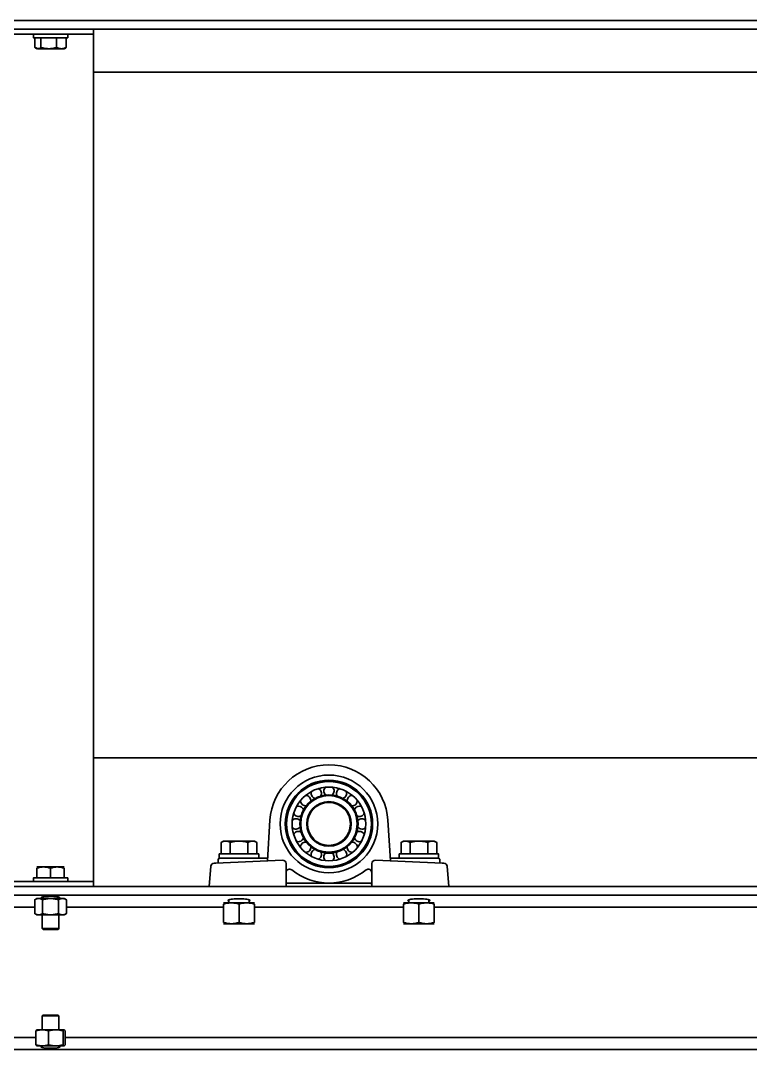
# Model space of a CAD drawing. Header units: millimetres. Extents: x -8400 to 8400, y -5940 to 5940.
# Drawn here: x -2714 to -2288, y 2046 to 2646 of the extents above; entities that cross this region are included whole.
import ezdxf

# ---------------------------------------------------------------- set-up
doc = ezdxf.new("R2010")
doc.units = ezdxf.units.MM
doc.layers.add('粗实线层', color=7, linetype='Continuous', lineweight=35)

msp = doc.modelspace()

# ---------------------------------------------------------------- linework, layer by layer
at = {"layer": '粗实线层', "linetype": 'Continuous', "lineweight": 35}
for points in [[(-1771.342, 2645.77), (-5571.342, 2645.77)], [(-5571.342, 2643.204), (-5571.342, 2640.77), (-1771.342, 2640.77), (-1771.342, 2643.204)], [(-2706.342, 2637.771), (-2706.342, 2635.77), (-2706.15, 2635.77), (-2705.579, 2635.77), (-2704.931, 2635.77), (-2704.102, 2635.77), (-2703.112, 2635.77), (-2701.981, 2635.77), (-2700.731, 2635.77), (-2699.39, 2635.77), (-2697.986, 2635.77), (-2696.546, 2635.77), (-2695.103, 2635.77), (-2693.685, 2635.77), (-2692.323, 2635.77), (-2691.045, 2635.77), (-2689.878, 2635.77), (-2688.846, 2635.77), (-2687.97, 2635.77), (-2687.269, 2635.77), (-2686.758, 2635.77), (-2686.446, 2635.77), (-2686.342, 2635.77), (-2686.342, 2637.771)], [(-2703.732, 2629.371), (-2703.956, 2629.383), (-2704.179, 2629.419), (-2704.401, 2629.479), (-2704.623, 2629.562), (-2704.734, 2629.611), (-2704.844, 2629.666), (-2704.899, 2629.694), (-2704.955, 2629.725), (-2705.01, 2629.756), (-2705.065, 2629.789), (-2705.284, 2629.929), (-2705.501, 2630.085), (-2705.501, 2635.77)], [(-2692.803, 2635.77), (-2692.803, 2630.085), (-2693.931, 2629.789), (-2695.07, 2629.563), (-2695.643, 2629.481), (-2696.22, 2629.42), (-2696.8, 2629.383), (-2697.383, 2629.371), (-2697.529, 2629.371), (-2697.675, 2629.373), (-2697.821, 2629.377), (-2697.967, 2629.383), (-2698.258, 2629.399), (-2698.548, 2629.42), (-2699.126, 2629.481), (-2699.699, 2629.563), (-2700.836, 2629.789), (-2701.963, 2630.085), (-2701.963, 2635.77)], [(-2687.183, 2630.085), (-2687.398, 2629.93), (-2687.615, 2629.791), (-2687.834, 2629.668), (-2688.054, 2629.564), (-2688.165, 2629.52), (-2688.277, 2629.481), (-2688.333, 2629.464), (-2688.389, 2629.447), (-2688.417, 2629.44), (-2688.445, 2629.433), (-2688.474, 2629.426), (-2688.502, 2629.42), (-2688.727, 2629.383), (-2688.952, 2629.371), (-2688.532, 2629.371), (-2688.35, 2629.371), (-2688.41, 2629.371), (-2688.711, 2629.371), (-2689.244, 2629.371), (-2689.993, 2629.371), (-2689.635, 2629.383), (-2689.279, 2629.42), (-2688.926, 2629.481), (-2688.574, 2629.563), (-2687.875, 2629.789), (-2687.183, 2630.085), (-2687.183, 2635.77)], [(-2671.342, 2637.771), (-2671.342, 2637.668), (-2671.342, 2637.368), (-2671.342, 2636.892), (-2671.342, 2636.27), (-2671.342, 2635.547), (-2671.342, 2634.77), (-2671.342, 2146.77), (-2671.342, 2145.994), (-2671.342, 2145.27), (-2671.342, 2144.649), (-2671.342, 2144.172), (-2671.342, 2143.873), (-2671.342, 2143.77)], [(-2705.501, 2630.085), (-2704.809, 2629.789), (-2704.11, 2629.563), (-2703.758, 2629.481), (-2703.404, 2629.42), (-2703.049, 2629.383), (-2702.691, 2629.371)], [(-2705.003, 2629.752), (-2704.342, 2629.371)], [(-2701.963, 2630.085), (-2702.178, 2629.93), (-2702.395, 2629.791), (-2702.613, 2629.668), (-2702.834, 2629.564), (-2702.945, 2629.52), (-2703.057, 2629.481), (-2703.113, 2629.464), (-2703.169, 2629.447), (-2703.197, 2629.44), (-2703.225, 2629.433), (-2703.253, 2629.426), (-2703.282, 2629.42), (-2703.507, 2629.383), (-2703.732, 2629.371), (-2703.087, 2629.371), (-2702.238, 2629.371), (-2701.21, 2629.371), (-2700.033, 2629.371), (-2698.745, 2629.371), (-2697.383, 2629.371), (-2695.99, 2629.371), (-2694.607, 2629.371), (-2693.278, 2629.371), (-2692.041, 2629.371), (-2690.935, 2629.371), (-2689.993, 2629.371), (-2690.083, 2629.371), (-2690.172, 2629.373), (-2690.262, 2629.377), (-2690.352, 2629.383), (-2690.53, 2629.399), (-2690.708, 2629.42), (-2691.062, 2629.481), (-2691.415, 2629.563), (-2692.112, 2629.789), (-2692.803, 2630.085)], [(-2688.342, 2629.371), (-2687.681, 2629.752)], [(-1781.342, 2565.764), (-1781.342, 2615.77), (-2671.351, 2615.77)], [(-2671.351, 2215.77), (-1801.358, 2215.77)], [(-2596.734, 2159.77), (-2596.734, 2166.467), (-2596.094, 2166.8), (-2595.449, 2167.054), (-2595.123, 2167.147), (-2594.796, 2167.215), (-2594.467, 2167.256), (-2594.136, 2167.27), (-2594.053, 2167.27), (-2593.971, 2167.267), (-2593.929, 2167.265), (-2593.888, 2167.262), (-2593.846, 2167.26), (-2593.805, 2167.256), (-2593.64, 2167.239), (-2593.475, 2167.215), (-2593.148, 2167.147), (-2592.822, 2167.053), (-2592.177, 2166.799), (-2591.538, 2166.467)], [(-2575.949, 2166.467), (-2577.342, 2167.27), (-2577.479, 2167.27), (-2577.885, 2167.27), (-2578.548, 2167.27), (-2579.448, 2167.27), (-2580.557, 2167.27), (-2581.842, 2167.27), (-2583.264, 2167.27), (-2584.779, 2167.27), (-2586.342, 2167.27), (-2587.905, 2167.27), (-2589.42, 2167.27), (-2590.842, 2167.27), (-2592.127, 2167.27), (-2593.236, 2167.27), (-2594.136, 2167.27), (-2594.799, 2167.27), (-2595.205, 2167.27), (-2595.342, 2167.27), (-2596.734, 2166.467)], [(-2591.538, 2159.77), (-2591.538, 2166.467), (-2590.901, 2166.642), (-2590.258, 2166.8), (-2590.096, 2166.836), (-2589.934, 2166.872), (-2589.772, 2166.906), (-2589.61, 2166.939), (-2589.285, 2167), (-2588.96, 2167.055), (-2588.308, 2167.148), (-2587.655, 2167.215), (-2586.999, 2167.256), (-2586.342, 2167.27), (-2585.682, 2167.256), (-2585.02, 2167.215), (-2584.937, 2167.207), (-2584.854, 2167.2), (-2584.771, 2167.192), (-2584.689, 2167.183), (-2584.524, 2167.165), (-2584.359, 2167.146), (-2584.031, 2167.102), (-2583.705, 2167.052), (-2583.057, 2166.935), (-2582.415, 2166.797), (-2581.778, 2166.641), (-2581.146, 2166.467), (-2581.146, 2159.77)], [(-2581.146, 2166.467), (-2580.506, 2166.8), (-2579.86, 2167.054), (-2579.535, 2167.147), (-2579.208, 2167.215), (-2578.879, 2167.256), (-2578.548, 2167.27), (-2578.465, 2167.27), (-2578.382, 2167.267), (-2578.341, 2167.265), (-2578.299, 2167.262), (-2578.258, 2167.26), (-2578.216, 2167.256), (-2578.051, 2167.239), (-2577.886, 2167.215), (-2577.559, 2167.147), (-2577.234, 2167.053), (-2576.588, 2166.799), (-2575.949, 2166.467), (-2575.949, 2159.77)], [(-2491.734, 2159.77), (-2491.734, 2166.467), (-2490.342, 2167.27), (-2490.205, 2167.27), (-2489.799, 2167.27), (-2489.136, 2167.27), (-2488.236, 2167.27), (-2487.127, 2167.27), (-2485.842, 2167.27), (-2484.42, 2167.27), (-2482.905, 2167.27), (-2481.342, 2167.27), (-2479.779, 2167.27), (-2478.264, 2167.27), (-2476.842, 2167.27), (-2475.557, 2167.27), (-2474.447, 2167.27), (-2473.548, 2167.27), (-2472.885, 2167.27), (-2472.478, 2167.27), (-2472.342, 2167.27), (-2470.95, 2166.467), (-2470.95, 2159.77)], [(-2491.734, 2166.467), (-2491.094, 2166.8), (-2490.448, 2167.054), (-2490.123, 2167.147), (-2489.796, 2167.215), (-2489.467, 2167.256), (-2489.136, 2167.27), (-2489.053, 2167.27), (-2488.971, 2167.267), (-2488.929, 2167.265), (-2488.888, 2167.262), (-2488.846, 2167.26), (-2488.805, 2167.256), (-2488.64, 2167.239), (-2488.475, 2167.215), (-2488.147, 2167.147), (-2487.822, 2167.053), (-2487.177, 2166.799), (-2486.538, 2166.467)], [(-2486.538, 2159.77), (-2486.538, 2166.467), (-2485.901, 2166.642), (-2485.258, 2166.8), (-2485.096, 2166.836), (-2484.934, 2166.872), (-2484.772, 2166.906), (-2484.61, 2166.939), (-2484.285, 2167), (-2483.96, 2167.055), (-2483.308, 2167.148), (-2482.655, 2167.215), (-2482, 2167.256), (-2481.342, 2167.27), (-2480.682, 2167.256), (-2480.02, 2167.215), (-2479.937, 2167.207), (-2479.854, 2167.2), (-2479.771, 2167.192), (-2479.689, 2167.183), (-2479.524, 2167.165), (-2479.359, 2167.146), (-2479.031, 2167.102), (-2478.705, 2167.052), (-2478.057, 2166.935), (-2477.415, 2166.797), (-2476.778, 2166.641), (-2476.146, 2166.467)], [(-2470.95, 2166.467), (-2471.589, 2166.799), (-2472.234, 2167.053), (-2472.559, 2167.147), (-2472.887, 2167.215), (-2473.051, 2167.239), (-2473.216, 2167.256), (-2473.258, 2167.26), (-2473.299, 2167.262), (-2473.341, 2167.265), (-2473.382, 2167.267), (-2473.465, 2167.27), (-2473.548, 2167.27), (-2473.878, 2167.256), (-2474.208, 2167.215), (-2474.535, 2167.147), (-2474.86, 2167.054), (-2475.506, 2166.8), (-2476.146, 2166.467), (-2476.146, 2159.77)], [(-2536.842, 2160.537), (-2536.842, 2160.535)], [(-2536.681, 2160.509), (-2536.442, 2160.27), (-2536.337, 2160.27), (-2536.029, 2160.27), (-2535.545, 2160.27), (-2534.922, 2160.27), (-2534.212, 2160.27), (-2533.472, 2160.27), (-2532.762, 2160.27), (-2532.139, 2160.27), (-2531.655, 2160.27), (-2531.347, 2160.27), (-2531.242, 2160.27), (-2531.003, 2160.509)], [(-2530.842, 2160.535), (-2530.842, 2160.537), (-2530.842, 2160.537)], [(-2569.661, 2157.27), (-2578.154, 2157.27), (-2579.352, 2157.27), (-2580.684, 2157.27), (-2582.126, 2157.27), (-2583.649, 2157.27), (-2585.224, 2157.27), (-2586.821, 2157.27), (-2588.409, 2157.27), (-2589.956, 2157.27), (-2591.434, 2157.27), (-2592.814, 2157.27), (-2594.068, 2157.27), (-2595.174, 2157.27), (-2596.109, 2157.27), (-2596.856, 2157.27), (-2597.4, 2157.27), (-2597.731, 2157.27), (-2597.842, 2157.27), (-2597.842, 2159.77), (-2597.735, 2159.77), (-2597.415, 2159.77), (-2596.89, 2159.77), (-2596.168, 2159.77), (-2595.263, 2159.77), (-2594.191, 2159.77), (-2592.974, 2159.77), (-2591.633, 2159.77), (-2590.193, 2159.77), (-2588.681, 2159.77), (-2587.127, 2159.77), (-2585.557, 2159.77), (-2584.002, 2159.77), (-2582.491, 2159.77), (-2581.051, 2159.77), (-2579.71, 2159.77), (-2578.492, 2159.77), (-2577.421, 2159.77), (-2576.516, 2159.77), (-2575.794, 2159.77), (-2575.268, 2159.77), (-2574.949, 2159.77), (-2574.842, 2159.77), (-2574.842, 2157.27)], [(-2569.661, 2157.27), (-2588.995, 2157.27)], [(-2558.842, 2140.77), (-2558.842, 2154.169)], [(-2508.842, 2154.169), (-2508.842, 2140.77)], [(-2498.023, 2157.27), (-2489.53, 2157.27)], [(-2489.53, 2157.27), (-2488.332, 2157.27), (-2486.999, 2157.27), (-2485.557, 2157.27), (-2484.035, 2157.27), (-2482.459, 2157.27), (-2480.863, 2157.27), (-2479.275, 2157.27), (-2477.728, 2157.27), (-2476.25, 2157.27), (-2474.87, 2157.27), (-2473.615, 2157.27), (-2472.51, 2157.27), (-2471.574, 2157.27), (-2470.827, 2157.27), (-2470.283, 2157.27), (-2469.953, 2157.27), (-2469.842, 2157.27), (-2469.842, 2159.77), (-2469.949, 2159.77), (-2470.268, 2159.77), (-2470.794, 2159.77), (-2471.516, 2159.77), (-2472.421, 2159.77), (-2473.492, 2159.77), (-2474.71, 2159.77), (-2476.051, 2159.77), (-2477.491, 2159.77), (-2479.002, 2159.77), (-2480.557, 2159.77), (-2482.127, 2159.77), (-2483.682, 2159.77), (-2485.193, 2159.77), (-2486.633, 2159.77), (-2487.974, 2159.77), (-2489.191, 2159.77), (-2490.263, 2159.77), (-2491.168, 2159.77), (-2491.89, 2159.77), (-2492.415, 2159.77), (-2492.735, 2159.77), (-2492.842, 2159.77), (-2492.842, 2157.27)], [(-2704.342, 2152.171), (-2704.22, 2152.171), (-2703.859, 2152.171), (-2703.27, 2152.171), (-2702.47, 2152.171), (-2701.484, 2152.171), (-2700.342, 2152.171), (-2700.851, 2152.158), (-2701.358, 2152.121), (-2701.862, 2152.061), (-2702.362, 2151.978), (-2703.357, 2151.752), (-2704.342, 2151.456), (-2704.342, 2145.77)], [(-2688.342, 2145.77), (-2688.342, 2151.456), (-2689.325, 2151.752), (-2690.319, 2151.977), (-2690.82, 2152.06), (-2691.324, 2152.121), (-2691.578, 2152.142), (-2691.832, 2152.158), (-2691.959, 2152.163), (-2692.087, 2152.167), (-2692.215, 2152.17), (-2692.342, 2152.171), (-2693.606, 2152.171), (-2694.953, 2152.171), (-2696.342, 2152.171), (-2697.731, 2152.171), (-2699.078, 2152.171), (-2700.342, 2152.171), (-2700.215, 2152.17), (-2700.087, 2152.167), (-2699.959, 2152.163), (-2699.832, 2152.158), (-2699.578, 2152.142), (-2699.324, 2152.121), (-2698.82, 2152.06), (-2698.319, 2151.977), (-2697.325, 2151.752), (-2696.342, 2151.456), (-2696.342, 2145.77)], [(-2696.342, 2151.456), (-2695.357, 2151.752), (-2694.362, 2151.978), (-2693.862, 2152.061), (-2693.358, 2152.121), (-2692.852, 2152.158), (-2692.342, 2152.171), (-2691.2, 2152.171), (-2690.213, 2152.171), (-2689.414, 2152.171), (-2688.824, 2152.171), (-2688.463, 2152.171), (-2688.342, 2152.171)], [(-2463.842, 2140.77), (-2464.872, 2152.545)], [(-2686.342, 2143.77), (-2686.342, 2145.77), (-2686.444, 2145.77), (-2686.747, 2145.77), (-2687.245, 2145.77), (-2687.929, 2145.77), (-2688.784, 2145.77), (-2689.793, 2145.77), (-2690.935, 2145.77), (-2692.188, 2145.77), (-2693.525, 2145.77), (-2694.919, 2145.77), (-2696.342, 2145.77), (-2697.765, 2145.77), (-2699.159, 2145.77), (-2700.496, 2145.77), (-2701.748, 2145.77), (-2702.891, 2145.77), (-2703.899, 2145.77), (-2704.755, 2145.77), (-2705.438, 2145.77), (-2705.937, 2145.77), (-2706.24, 2145.77), (-2706.342, 2145.77), (-2706.342, 2143.77)], [(-1771.342, 2138.337), (-1771.342, 2140.77), (-5571.342, 2140.77), (-5571.342, 2138.337)], [(-5571.342, 2135.77), (-1771.342, 2135.77)], [(-2700.961, 2133.056), (-2700.961, 2124.985), (-2700.395, 2124.829), (-2699.823, 2124.689), (-2699.679, 2124.656), (-2699.535, 2124.625), (-2699.391, 2124.594), (-2699.247, 2124.566), (-2698.958, 2124.511), (-2698.669, 2124.462), (-2698.09, 2124.379), (-2697.509, 2124.319), (-2696.926, 2124.283), (-2696.342, 2124.271), (-2695.755, 2124.283), (-2695.167, 2124.32), (-2695.093, 2124.326), (-2695.019, 2124.333), (-2694.946, 2124.34), (-2694.872, 2124.348), (-2694.726, 2124.364), (-2694.579, 2124.381), (-2694.288, 2124.42), (-2693.998, 2124.465), (-2693.422, 2124.569), (-2692.851, 2124.691), (-2692.285, 2124.83), (-2691.723, 2124.985), (-2691.723, 2133.056), (-2692.285, 2133.21), (-2692.851, 2133.35), (-2693.422, 2133.472), (-2693.998, 2133.576), (-2694.288, 2133.621), (-2694.579, 2133.66), (-2694.726, 2133.677), (-2694.872, 2133.693), (-2694.946, 2133.701), (-2695.019, 2133.708), (-2695.093, 2133.714), (-2695.167, 2133.721), (-2695.755, 2133.758), (-2696.342, 2133.77), (-2696.926, 2133.758), (-2697.509, 2133.721), (-2698.09, 2133.661), (-2698.669, 2133.579), (-2698.958, 2133.53), (-2699.247, 2133.475), (-2699.391, 2133.446), (-2699.535, 2133.416), (-2699.679, 2133.385), (-2699.823, 2133.352), (-2700.395, 2133.211), (-2700.961, 2133.056), (-2701.53, 2133.352), (-2702.103, 2133.578), (-2702.393, 2133.661), (-2702.684, 2133.721), (-2702.976, 2133.758), (-2703.27, 2133.77), (-2703.859, 2133.77), (-2704.22, 2133.77), (-2704.342, 2133.77), (-2705.579, 2133.056)], [(-2691.723, 2133.056), (-2691.155, 2133.352), (-2690.582, 2133.578), (-2690.292, 2133.66), (-2690.001, 2133.721), (-2689.855, 2133.742), (-2689.708, 2133.758), (-2689.635, 2133.763), (-2689.561, 2133.767), (-2689.487, 2133.77), (-2689.414, 2133.77), (-2690.213, 2133.77), (-2691.2, 2133.77), (-2692.342, 2133.77), (-2693.606, 2133.77), (-2694.953, 2133.77), (-2696.342, 2133.77), (-2697.731, 2133.77), (-2699.078, 2133.77), (-2700.342, 2133.77), (-2701.484, 2133.77), (-2702.47, 2133.77), (-2703.27, 2133.77), (-2703.344, 2133.77), (-2703.417, 2133.767), (-2703.491, 2133.763), (-2703.565, 2133.758), (-2703.711, 2133.742), (-2703.858, 2133.721), (-2704.149, 2133.66), (-2704.438, 2133.578), (-2705.012, 2133.352), (-2705.579, 2133.056), (-2705.579, 2124.985), (-2704.342, 2124.271), (-2704.22, 2124.271), (-2703.859, 2124.271), (-2703.27, 2124.271), (-2702.47, 2124.271), (-2701.484, 2124.271), (-2700.342, 2124.271), (-2699.078, 2124.271), (-2697.731, 2124.271), (-2696.342, 2124.271), (-2694.953, 2124.271), (-2693.606, 2124.271), (-2692.342, 2124.271), (-2691.2, 2124.271), (-2690.213, 2124.271), (-2689.414, 2124.271), (-2688.824, 2124.271), (-2688.463, 2124.271), (-2688.342, 2124.271), (-2687.104, 2124.985)], [(-2701.093, 2133.77), (-2701.528, 2133.918), (-2701.78, 2134.075), (-2701.838, 2134.237), (-2701.7, 2134.398), (-2701.372, 2134.553), (-2700.866, 2134.694), (-2700.198, 2134.819), (-2699.393, 2134.921), (-2698.48, 2134.998), (-2697.491, 2135.047), (-2696.461, 2135.066), (-2695.426, 2135.054), (-2694.425, 2135.012), (-2693.491, 2134.941), (-2692.659, 2134.844), (-2691.957, 2134.725), (-2691.412, 2134.586), (-2691.042, 2134.435), (-2690.86, 2134.275), (-2690.874, 2134.112), (-2691.081, 2133.953), (-2691.476, 2133.803)], [(-2701.208, 2134.606), (-2701.208, 2133.77)], [(-2691.723, 2124.985), (-2691.154, 2124.689), (-2690.58, 2124.463), (-2690.291, 2124.38), (-2690, 2124.32), (-2689.708, 2124.283), (-2689.414, 2124.271), (-2689.34, 2124.271), (-2689.267, 2124.273), (-2689.193, 2124.278), (-2689.119, 2124.283), (-2688.973, 2124.298), (-2688.826, 2124.32), (-2688.535, 2124.381), (-2688.246, 2124.463), (-2687.672, 2124.689), (-2687.104, 2124.985), (-2687.104, 2133.056), (-2687.673, 2133.352), (-2688.247, 2133.578), (-2688.536, 2133.661), (-2688.827, 2133.721), (-2689.119, 2133.758), (-2689.414, 2133.77), (-2688.824, 2133.77), (-2688.463, 2133.77), (-2688.342, 2133.77), (-2687.104, 2133.056)], [(-2691.476, 2133.77), (-2691.476, 2134.606)], [(-2595.342, 2131.27), (-2595.205, 2131.27), (-2594.799, 2131.27), (-2594.136, 2131.27), (-2593.236, 2131.27), (-2592.127, 2131.27), (-2590.842, 2131.27), (-2590.985, 2131.269), (-2591.129, 2131.267), (-2591.201, 2131.265), (-2591.272, 2131.263), (-2591.344, 2131.26), (-2591.416, 2131.256), (-2591.702, 2131.239), (-2591.987, 2131.215), (-2592.554, 2131.146), (-2593.118, 2131.053), (-2594.235, 2130.799), (-2595.342, 2130.466), (-2595.342, 2119.874), (-2594.233, 2119.541), (-2593.115, 2119.287), (-2592.551, 2119.194), (-2591.985, 2119.126), (-2591.415, 2119.084), (-2590.842, 2119.071), (-2590.699, 2119.071), (-2590.555, 2119.074), (-2590.483, 2119.076), (-2590.412, 2119.078), (-2590.34, 2119.081), (-2590.268, 2119.084), (-2589.982, 2119.102), (-2589.697, 2119.126), (-2589.13, 2119.194), (-2588.566, 2119.287), (-2587.448, 2119.541), (-2586.342, 2119.874)], [(-2592.193, 2132.195), (-2592.598, 2132.362), (-2592.81, 2132.537), (-2592.823, 2132.716), (-2592.636, 2132.893), (-2592.255, 2133.061), (-2591.692, 2133.216), (-2590.964, 2133.354), (-2590.094, 2133.47), (-2589.107, 2133.56), (-2588.036, 2133.621), (-2586.912, 2133.652), (-2585.771, 2133.652), (-2584.648, 2133.621), (-2583.576, 2133.56), (-2582.59, 2133.47), (-2581.72, 2133.354), (-2580.992, 2133.216), (-2580.428, 2133.061), (-2580.048, 2132.893), (-2579.861, 2132.716), (-2579.874, 2132.537), (-2580.086, 2132.362), (-2580.491, 2132.195)], [(-2592.193, 2133.082), (-2592.193, 2131.27)], [(-2586.342, 2130.466), (-2587.451, 2130.8), (-2588.569, 2131.054), (-2589.132, 2131.147), (-2589.699, 2131.215), (-2590.269, 2131.256), (-2590.842, 2131.27), (-2589.42, 2131.27), (-2587.905, 2131.27), (-2586.342, 2131.27), (-2584.779, 2131.27), (-2583.264, 2131.27), (-2581.842, 2131.27), (-2580.557, 2131.27), (-2579.448, 2131.27), (-2578.548, 2131.27), (-2577.885, 2131.27), (-2577.479, 2131.27), (-2577.342, 2131.27)], [(-2580.491, 2131.27), (-2580.491, 2133.082)], [(-2490.342, 2131.27), (-2490.205, 2131.27), (-2489.799, 2131.27), (-2489.136, 2131.27), (-2488.236, 2131.27), (-2487.127, 2131.27), (-2485.842, 2131.27), (-2485.985, 2131.269), (-2486.129, 2131.267), (-2486.2, 2131.265), (-2486.272, 2131.263), (-2486.344, 2131.26), (-2486.416, 2131.256), (-2486.702, 2131.239), (-2486.987, 2131.215), (-2487.554, 2131.146), (-2488.118, 2131.053), (-2489.236, 2130.799), (-2490.342, 2130.466), (-2490.342, 2119.874), (-2489.233, 2119.541), (-2488.115, 2119.287), (-2487.551, 2119.194), (-2486.985, 2119.126), (-2486.415, 2119.084), (-2485.842, 2119.071), (-2487.127, 2119.071), (-2488.236, 2119.071), (-2489.136, 2119.071), (-2489.799, 2119.071), (-2490.205, 2119.071), (-2490.342, 2119.071)], [(-2487.193, 2132.195), (-2487.597, 2132.362), (-2487.81, 2132.537), (-2487.823, 2132.716), (-2487.636, 2132.893), (-2487.255, 2133.061), (-2486.692, 2133.216), (-2485.964, 2133.354), (-2485.094, 2133.47), (-2484.108, 2133.56), (-2483.036, 2133.621), (-2481.913, 2133.652), (-2480.771, 2133.652), (-2479.648, 2133.621), (-2478.577, 2133.56), (-2477.59, 2133.47), (-2476.72, 2133.354), (-2475.992, 2133.216), (-2475.429, 2133.061), (-2475.048, 2132.893), (-2474.861, 2132.716), (-2474.874, 2132.537), (-2475.086, 2132.362), (-2475.491, 2132.195)], [(-2487.192, 2133.082), (-2487.192, 2131.27)], [(-2472.342, 2131.27), (-2472.478, 2131.27), (-2472.885, 2131.27), (-2473.548, 2131.27), (-2474.447, 2131.27), (-2475.557, 2131.27), (-2476.842, 2131.27), (-2476.269, 2131.256), (-2475.699, 2131.215), (-2475.132, 2131.147), (-2474.569, 2131.054), (-2473.45, 2130.8), (-2472.342, 2130.466), (-2472.342, 2119.874), (-2473.448, 2119.541), (-2474.566, 2119.287), (-2475.13, 2119.194), (-2475.697, 2119.126), (-2475.982, 2119.102), (-2476.268, 2119.084), (-2476.34, 2119.081), (-2476.412, 2119.078), (-2476.483, 2119.076), (-2476.555, 2119.074), (-2476.699, 2119.071), (-2476.842, 2119.071), (-2478.264, 2119.071), (-2479.779, 2119.071), (-2481.342, 2119.071), (-2482.905, 2119.071), (-2484.42, 2119.071), (-2485.842, 2119.071), (-2485.699, 2119.071), (-2485.555, 2119.074), (-2485.483, 2119.076), (-2485.411, 2119.078), (-2485.34, 2119.081), (-2485.268, 2119.084), (-2484.982, 2119.102), (-2484.697, 2119.126), (-2484.13, 2119.194), (-2483.566, 2119.287), (-2482.448, 2119.541), (-2481.342, 2119.874)], [(-2481.342, 2130.466), (-2481.342, 2119.874), (-2480.233, 2119.541), (-2479.115, 2119.287), (-2478.552, 2119.194), (-2477.985, 2119.126), (-2477.415, 2119.084), (-2476.842, 2119.071), (-2475.557, 2119.071), (-2474.447, 2119.071), (-2473.548, 2119.071), (-2472.885, 2119.071), (-2472.478, 2119.071), (-2472.342, 2119.071)], [(-2475.491, 2131.27), (-2475.491, 2133.082)], [(-2797.342, 2128.77), (-2705.608, 2128.77)], [(-2705.579, 2124.985), (-2705.011, 2124.689), (-2704.437, 2124.463), (-2704.147, 2124.38), (-2703.857, 2124.32), (-2703.564, 2124.283), (-2703.27, 2124.271), (-2703.197, 2124.271), (-2703.123, 2124.273), (-2703.049, 2124.278), (-2702.976, 2124.283), (-2702.829, 2124.298), (-2702.683, 2124.32), (-2702.391, 2124.381), (-2702.102, 2124.463), (-2701.529, 2124.689), (-2700.961, 2124.985)], [(-2701.208, 2124.271), (-2701.208, 2116.257), (-2700.721, 2115.77), (-2700.612, 2115.77), (-2700.288, 2115.77), (-2699.766, 2115.77), (-2699.072, 2115.77), (-2698.242, 2115.77), (-2697.316, 2115.77), (-2696.342, 2115.77), (-2695.368, 2115.77), (-2694.442, 2115.77), (-2693.611, 2115.77), (-2692.918, 2115.77), (-2692.396, 2115.77), (-2692.072, 2115.77), (-2691.963, 2115.77), (-2691.476, 2116.257), (-2691.476, 2124.271)], [(-2687.142, 2128.77), (-2595.348, 2128.77)], [(-2577.358, 2128.77), (-2490.373, 2128.77)], [(-2472.383, 2128.77), (-2270.389, 2128.77)], [(-2577.342, 2119.071), (-2577.479, 2119.071), (-2577.885, 2119.071), (-2578.548, 2119.071), (-2579.448, 2119.071), (-2580.557, 2119.071), (-2581.842, 2119.071), (-2583.264, 2119.071), (-2584.779, 2119.071), (-2586.342, 2119.071), (-2587.905, 2119.071), (-2589.42, 2119.071), (-2590.842, 2119.071), (-2592.127, 2119.071), (-2593.236, 2119.071), (-2594.136, 2119.071), (-2594.799, 2119.071), (-2595.205, 2119.071), (-2595.342, 2119.071)], [(-2701.208, 2116.257), (-2701.102, 2116.257), (-2700.787, 2116.257), (-2700.278, 2116.257), (-2699.598, 2116.257), (-2698.775, 2116.257), (-2697.846, 2116.257), (-2696.85, 2116.257), (-2695.833, 2116.257), (-2694.838, 2116.257), (-2693.909, 2116.257), (-2693.086, 2116.257), (-2692.405, 2116.257), (-2691.896, 2116.257), (-2691.582, 2116.257), (-2691.476, 2116.257)], [(-2691.476, 2057.27), (-2691.476, 2065.284), (-2691.963, 2065.771), (-2692.077, 2065.771), (-2692.414, 2065.771), (-2692.956, 2065.771), (-2693.675, 2065.771), (-2694.534, 2065.771), (-2695.487, 2065.771), (-2696.484, 2065.771), (-2697.474, 2065.771), (-2698.405, 2065.771), (-2699.228, 2065.771), (-2699.901, 2065.771), (-2700.387, 2065.771), (-2700.637, 2065.771), (-2700.721, 2065.771), (-2701.208, 2065.284), (-2701.208, 2057.27)], [(-2691.476, 2065.284), (-2691.584, 2065.284), (-2691.904, 2065.284), (-2692.422, 2065.284), (-2693.115, 2065.284), (-2693.951, 2065.284), (-2694.894, 2065.284), (-2695.901, 2065.284), (-2696.927, 2065.284), (-2697.928, 2065.284), (-2698.858, 2065.284), (-2699.676, 2065.284), (-2700.346, 2065.284), (-2700.837, 2065.284), (-2701.114, 2065.284), (-2701.208, 2065.284)], [(-2704.895, 2052.77), (-3642.842, 2052.77)], [(-2704.875, 2056.556), (-2704.727, 2056.852), (-2704.578, 2057.078), (-2704.502, 2057.161), (-2704.427, 2057.221), (-2704.411, 2057.231)], [(-2704.414, 2057.229), (-2704.342, 2057.27), (-2704.208, 2057.27), (-2703.81, 2057.27), (-2703.162, 2057.27), (-2702.285, 2057.27), (-2701.21, 2057.27), (-2700.033, 2057.27), (-2698.745, 2057.27), (-2697.383, 2057.27), (-2695.99, 2057.27), (-2694.607, 2057.27), (-2693.278, 2057.27), (-2693.817, 2057.258), (-2694.355, 2057.222), (-2694.892, 2057.161), (-2695.427, 2057.079), (-2695.694, 2057.03), (-2695.96, 2056.975), (-2696.094, 2056.946), (-2696.227, 2056.916), (-2696.36, 2056.885), (-2696.493, 2056.852), (-2697.021, 2056.711), (-2697.544, 2056.556)], [(-2689.011, 2056.556), (-2688.863, 2056.852), (-2688.714, 2057.078), (-2688.639, 2057.16), (-2688.563, 2057.221), (-2688.525, 2057.242), (-2688.487, 2057.258), (-2688.467, 2057.264), (-2688.448, 2057.267), (-2688.429, 2057.27), (-2688.41, 2057.27), (-2688.711, 2057.27), (-2689.244, 2057.27), (-2689.993, 2057.27), (-2690.935, 2057.27), (-2692.041, 2057.27), (-2693.278, 2057.27), (-2692.736, 2057.258), (-2692.192, 2057.221), (-2692.124, 2057.215), (-2692.056, 2057.208), (-2691.988, 2057.201), (-2691.92, 2057.193), (-2691.784, 2057.177), (-2691.649, 2057.16), (-2691.38, 2057.121), (-2691.112, 2057.076), (-2690.58, 2056.972), (-2690.053, 2056.85), (-2689.53, 2056.711), (-2689.011, 2056.556), (-2689.011, 2048.485)], [(-2688.41, 2047.77), (-2688.391, 2047.771), (-2688.372, 2047.774), (-2688.352, 2047.777), (-2688.333, 2047.783), (-2688.295, 2047.798), (-2688.257, 2047.82), (-2688.181, 2047.881), (-2688.106, 2047.963), (-2687.957, 2048.189), (-2687.809, 2048.485), (-2687.809, 2056.556), (-2687.957, 2056.852), (-2688.106, 2057.078), (-2688.182, 2057.161), (-2688.257, 2057.221), (-2688.333, 2057.258), (-2688.41, 2057.27)], [(-1814.389, 2052.77), (-2687.854, 2052.77)], [(-2697.544, 2048.485), (-2697.021, 2048.329), (-2696.493, 2048.189), (-2696.36, 2048.156), (-2696.227, 2048.125), (-2696.094, 2048.094), (-2695.96, 2048.066), (-2695.694, 2048.011), (-2695.427, 2047.962), (-2694.892, 2047.879), (-2694.355, 2047.819), (-2693.817, 2047.783), (-2693.278, 2047.77), (-2694.607, 2047.77), (-2695.99, 2047.77), (-2697.383, 2047.77), (-2698.745, 2047.77), (-2700.033, 2047.77), (-2701.21, 2047.77), (-2702.238, 2047.77), (-2703.087, 2047.77), (-2703.732, 2047.77), (-2704.152, 2047.77), (-2704.334, 2047.77), (-2704.274, 2047.77), (-2704.293, 2047.771), (-2704.312, 2047.774), (-2704.331, 2047.777), (-2704.35, 2047.783), (-2704.389, 2047.798), (-2704.427, 2047.82), (-2704.503, 2047.881), (-2704.578, 2047.963), (-2704.727, 2048.189), (-2704.875, 2048.485)], [(-2701.208, 2047.771), (-2701.208, 2046.935)], [(-2691.476, 2046.935), (-2691.476, 2047.771)], [(-5571.342, 2045.77), (-1771.342, 2045.77)]]:
    msp.add_lwpolyline(points, dxfattribs=at)
for points in [[(-2671.342, 2640.77), (-2671.342, 2637.771), (-2721.342, 2637.771), (-2721.342, 2640.77)], [(-2671.342, 2140.77), (-2671.342, 2143.77), (-2721.342, 2143.77), (-2721.342, 2140.77)], [(-2586.342, 2130.466), (-2586.342, 2119.874), (-2585.233, 2119.541), (-2584.115, 2119.287), (-2583.552, 2119.194), (-2582.985, 2119.126), (-2582.415, 2119.084), (-2581.842, 2119.071), (-2581.698, 2119.071), (-2581.555, 2119.074), (-2581.483, 2119.076), (-2581.411, 2119.078), (-2581.34, 2119.081), (-2581.268, 2119.084), (-2580.982, 2119.102), (-2580.697, 2119.126), (-2580.13, 2119.194), (-2579.566, 2119.287), (-2578.448, 2119.541), (-2577.342, 2119.874), (-2577.342, 2130.466), (-2578.45, 2130.8), (-2579.569, 2131.054), (-2580.132, 2131.147), (-2580.699, 2131.215), (-2581.269, 2131.256), (-2581.842, 2131.27), (-2581.985, 2131.269), (-2582.129, 2131.267), (-2582.201, 2131.265), (-2582.272, 2131.263), (-2582.344, 2131.26), (-2582.416, 2131.256), (-2582.702, 2131.239), (-2582.987, 2131.215), (-2583.554, 2131.146), (-2584.118, 2131.053), (-2585.236, 2130.799)], [(-2485.842, 2131.27), (-2484.42, 2131.27), (-2482.905, 2131.27), (-2481.342, 2131.27), (-2479.779, 2131.27), (-2478.264, 2131.27), (-2476.842, 2131.27), (-2476.985, 2131.269), (-2477.129, 2131.267), (-2477.201, 2131.265), (-2477.272, 2131.263), (-2477.344, 2131.26), (-2477.416, 2131.256), (-2477.702, 2131.239), (-2477.987, 2131.215), (-2478.554, 2131.146), (-2479.118, 2131.053), (-2480.235, 2130.799), (-2481.342, 2130.466), (-2482.45, 2130.8), (-2483.569, 2131.054), (-2484.132, 2131.147), (-2484.699, 2131.215), (-2485.269, 2131.256)], [(-2697.544, 2056.556), (-2698.447, 2056.852), (-2699.358, 2057.078), (-2699.817, 2057.161), (-2700.278, 2057.221), (-2700.742, 2057.258), (-2701.21, 2057.27), (-2701.326, 2057.27), (-2701.443, 2057.267), (-2701.56, 2057.264), (-2701.677, 2057.258), (-2701.91, 2057.242), (-2702.142, 2057.221), (-2702.604, 2057.16), (-2703.063, 2057.078), (-2703.974, 2056.852), (-2704.875, 2056.556), (-2704.875, 2048.485), (-2703.972, 2048.189), (-2703.061, 2047.963), (-2702.602, 2047.88), (-2702.141, 2047.82), (-2701.676, 2047.783), (-2701.21, 2047.77), (-2701.093, 2047.771), (-2700.976, 2047.774), (-2700.859, 2047.777), (-2700.742, 2047.783), (-2700.509, 2047.798), (-2700.277, 2047.82), (-2699.815, 2047.881), (-2699.356, 2047.963), (-2698.445, 2048.189), (-2697.544, 2048.485)], [(-2689.011, 2048.485), (-2688.863, 2048.189), (-2688.714, 2047.963), (-2688.638, 2047.88), (-2688.563, 2047.82), (-2688.487, 2047.783), (-2688.41, 2047.77), (-2688.711, 2047.77), (-2689.244, 2047.77), (-2689.993, 2047.77), (-2690.935, 2047.77), (-2692.041, 2047.77), (-2693.278, 2047.77), (-2692.736, 2047.783), (-2692.192, 2047.82), (-2692.124, 2047.826), (-2692.056, 2047.833), (-2691.988, 2047.84), (-2691.92, 2047.848), (-2691.784, 2047.864), (-2691.649, 2047.881), (-2691.38, 2047.92), (-2691.112, 2047.965), (-2690.58, 2048.069), (-2690.053, 2048.191), (-2689.53, 2048.33)]]:
    msp.add_lwpolyline(points, close=True, dxfattribs=at)
for points in [[(-2569.755, 2155.771), (-2568.275, 2179.426, -0.9393658), (-2499.409, 2179.426), (-2497.929, 2155.771)], [(-2497.929, 2155.771), (-2499.409, 2179.426, 0.9393658), (-2568.274, 2179.426), (-2569.755, 2155.771)], [(-2548.741, 2185.457, 0.3352574), (-2551.627, 2187.637, 0.1016788), (-2552.809, 2187.394)], [(-2514.875, 2187.394, 0.1016788), (-2516.057, 2187.637, 0.3352574), (-2518.943, 2185.457)], [(-2550.739, 2179.132, 0.2292277), (-2553.092, 2180.271, 0.2021958), (-2555.24, 2179.365)], [(-2512.444, 2179.365, 0.2021825), (-2514.592, 2180.271, 0.2292277), (-2516.944, 2179.132)], [(-2550.166, 2172.524, 0.1278041), (-2551.627, 2172.904, 0.3067799), (-2554.412, 2171.017)], [(-2513.272, 2171.017, 0.3067799), (-2516.057, 2172.904, 0.1278041), (-2517.518, 2172.524)], [(-2547.107, 2166.639, 0.0290835), (-2547.454, 2166.659, 0.4142178), (-2550.454, 2163.659)], [(-2517.23, 2163.621, 0.4142148), (-2520.23, 2166.659, 0.0290835), (-2520.577, 2166.639)], [(-2603.842, 2140.77), (-2602.812, 2152.545, -0.3759804), (-2600.909, 2154.368), (-2600.774, 2154.374), (-2600.405, 2154.391), (-2599.902, 2154.414), (-2560.932, 2156.167, -0.4275617), (-2558.842, 2154.169), (-2558.842, 2140.77)], [(-2597.57, 2157.27, 0.4142105), (-2598.57, 2156.27), (-2598.57, 2154.473)], [(-2508.842, 2140.77), (-2508.842, 2154.169, -0.4276337), (-2506.752, 2156.167), (-2467.782, 2154.414), (-2467.278, 2154.391), (-2466.909, 2154.374), (-2466.774, 2154.368, -0.3759804), (-2464.872, 2152.545), (-2463.842, 2140.77)], [(-2469.114, 2154.473), (-2469.114, 2156.27, 0.4142324), (-2470.114, 2157.27)], [(-2508.842, 2148.929, 0.6313333), (-2512.102, 2150.482, -0.3547096), (-2555.582, 2150.482, 0.6313447), (-2558.842, 2148.929)], [(-2508.842, 2148.929, 0.6313333), (-2512.102, 2150.482, -0.3547096), (-2555.582, 2150.482, 0.6313447), (-2558.842, 2148.929)], [(-2508.842, 2141.77, 0.4142502), (-2509.842, 2142.771), (-2533.842, 2142.771), (-2557.842, 2142.771, 0.4142502), (-2558.842, 2141.77)]]:
    msp.add_lwpolyline(points, format="xyb", dxfattribs=at)
for centre, radius in [((-2533.842, 2177.271), 28.5), ((-2533.842, 2177.27), 25.5), ((-2533.842, 2177.271), 25.34), ((-2533.842, 2177.271), 24.739), ((-2533.842, 2177.271), 21.5), ((-2533.842, 2177.27), 17), ((-2533.842, 2177.271), 16.5), ((-2533.842, 2177.271), 13), ((-2533.842, 2177.271), 12.5)]:
    msp.add_circle(centre, radius, dxfattribs=at)
for centre, radius, start, end in [((-2541.209, 2195.055), 3, 156.785072, 254.116919), ((-2541.209, 2195.055), 3, 330.862512, 68.211587), ((-2533.842, 2196.52), 3, 134.284945, 231.665542), ((-2533.842, 2196.52), 3, 308.36099, 45.725732), ((-2526.475, 2195.055), 3, 111.784737, 209.109592), ((-2526.475, 2195.055), 3, 285.8631, 23.204135), ((-2547.454, 2190.882), 3, 179.283321, 276.624206), ((-2547.454, 2191.656), 2.226, 89.997989, 90.967647), ((-2547.454, 2190.882), 3, 353.361966, 89.986362), ((-2520.23, 2190.882), 3, 90.00189, 186.651079), ((-2520.23, 2190.882), 3, 263.368296, 0.718914), ((-2520.23, 2191.656), 2.226, 89.032355, 90.002009), ((-2551.627, 2184.637), 3, 201.786419, 299.129006), ((-2516.057, 2184.637), 3, 240.869294, 338.204364), ((-2553.092, 2177.27), 3, 224.284945, 321.639051), ((-2514.592, 2177.27), 3, 218.366187, 315.728017), ((-2551.627, 2169.904), 3, 246.785072, 344.14574), ((-2520.224, 2164.429), 2.229, 89.193948, 90.162288), ((-2516.057, 2169.904), 3, 195.867819, 293.222653), ((-2548.227, 2163.659), 2.226, 179.997992, 180.967644), ((-2547.454, 2163.659), 3, 270.00189, 6.610092), ((-2541.209, 2159.486), 3, 105.867111, 203.240522), ((-2541.209, 2159.486), 3, 291.779052, 29.129894), ((-2533.842, 2158.02), 3, 131.412252, 225.741744), ((-2533.842, 2158.02), 3, 314.279233, 48.611373), ((-2526.475, 2159.486), 3, 150.868213, 248.21745), ((-2526.475, 2159.486), 3, 336.780029, 74.121243), ((-2520.23, 2163.659), 3, 173.368296, 269.984833)]:
    msp.add_arc(centre, radius, start, end, dxfattribs=at)
for centre, major_axis, ratio, start_param, end_param in [((-2696.334, 2047.337), (5.561, 0.001), 0.1565468, 2.6137848, 4.7109812), ((-2696.346, 2047.336), (-5.539, 0), 0.1564963, 1.5715808, 3.626398)]:
    msp.add_ellipse(centre, major_axis=major_axis, ratio=ratio, start_param=start_param, end_param=end_param, dxfattribs=at)

doc.saveas('drawing.dxf')
